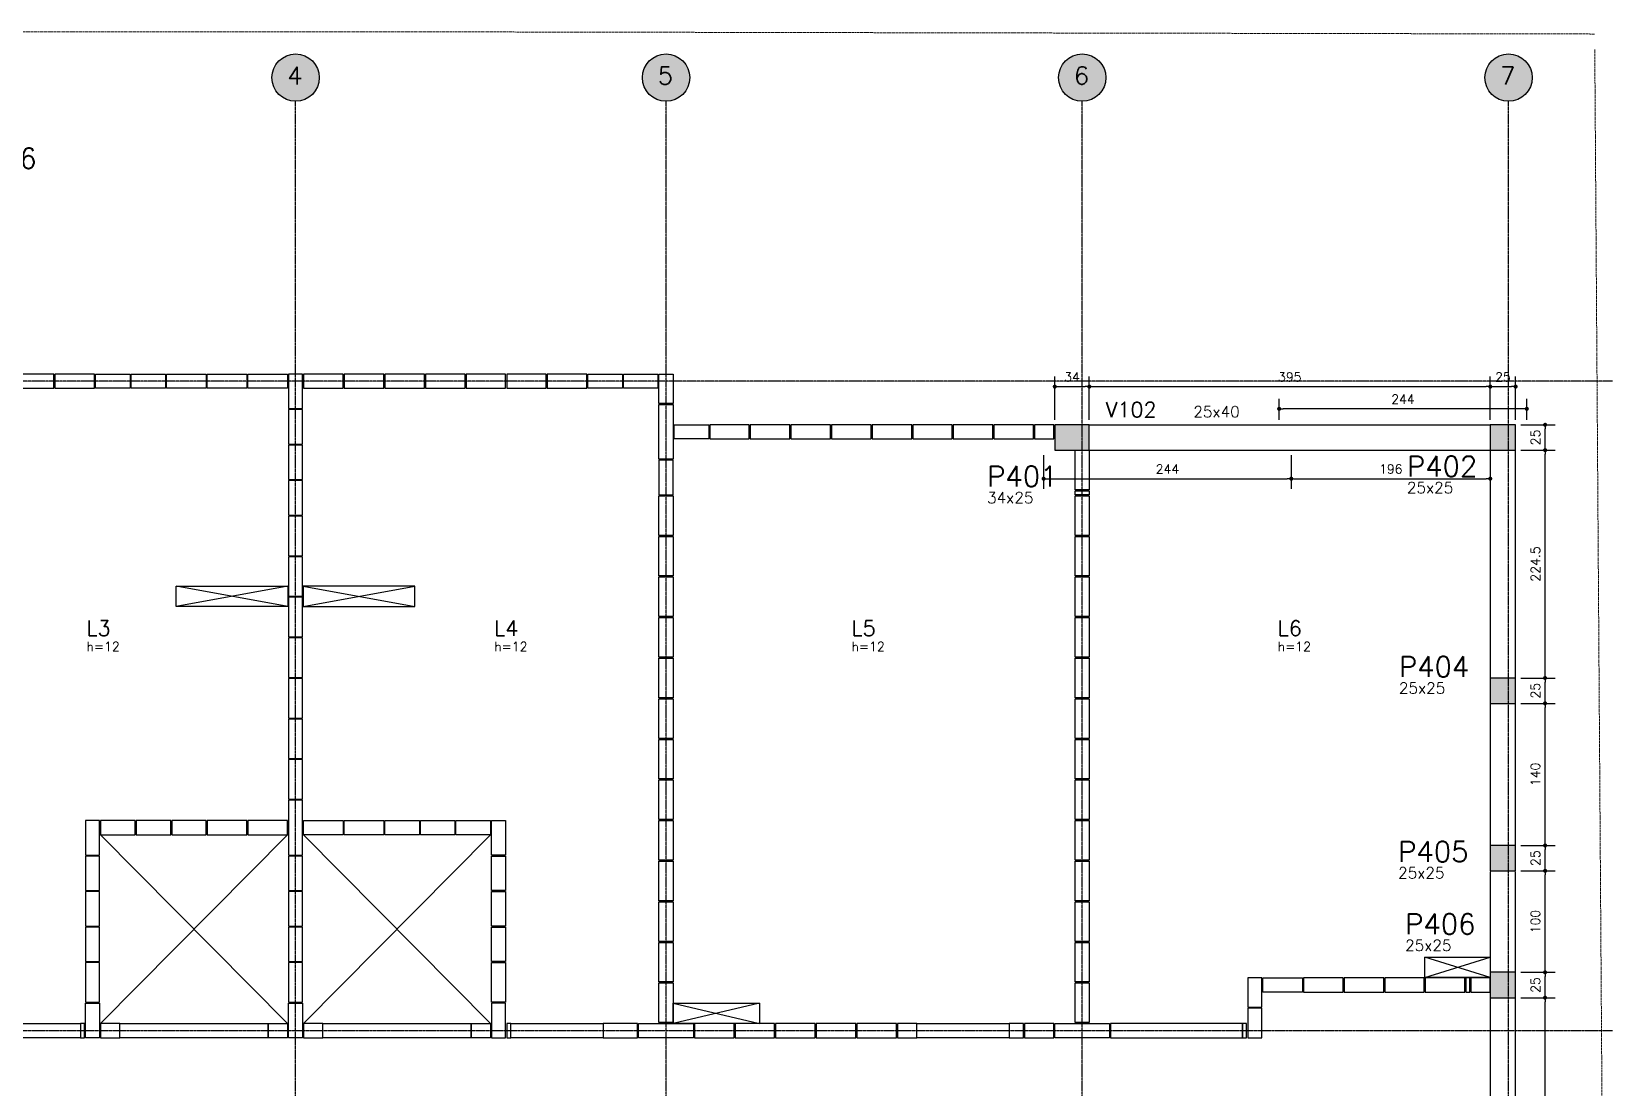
# Model space of a CAD drawing. Extents: x -856 to 20282, y 14720 to 28231.
# Drawn here: x 6676 to 8233, y 24328 to 25368 of the extents above; entities that cross this region are included whole.
import ezdxf

# ---------------------------------------------------------------- set-up
doc = ezdxf.new("R2010")
doc.units = 0
doc.linetypes.add('AXES', pattern=[0.54, 0.3, -0.08, 0.08, -0.08])
doc.linetypes.add('Double dash', pattern=[55, 20, -5, 10, -5, 10, -5])
doc.layers.get('0').update_dxf_attribs({"linetype": 'CONTINUOUS'})
doc.layers.get('Defpoints').update_dxf_attribs({"linetype": 'CONTINUOUS'})
for name, color, linetype in [('00 - FELIPE', 2, 'CONTINUOUS'), ('COTA', 1, 'CONTINUOUS'), ('EIXOS', 1, 'AXES'), ('H2', 252, 'CONTINUOUS'), ('H4', 254, 'CONTINUOUS'), ('IND-EIXOS', 2, 'CONTINUOUS'), ('L-D', 2, 'CONTINUOUS'), ('L-N', 4, 'CONTINUOUS'), ('P-D', 2, 'CONTINUOUS'), ('P-N', 5, 'CONTINUOUS'), ('PENA_1', 1, 'CONTINUOUS'), ('PIL-N', 4, 'CONTINUOUS'), ('TEXT-EIXOS', 3, 'CONTINUOUS'), ('VIG-D', 2, 'CONTINUOUS'), ('VIG-N', 4, 'CONTINUOUS'), ('VIGA', 3, 'CONTINUOUS')]:
    doc.layers.add(name, color=color, linetype=linetype)
doc.layers.add('TLV-DVI-___-CNT', color=7, linetype='Double dash', lineweight=9)
doc.styles.add('COTA', font='romans.shx')
doc.styles.get("Standard").update_dxf_attribs({"font": 'ROMANS.SHX'})
doc.styles.add('Texto1', font='romans.shx', dxfattribs={"height": 9})
doc.dimstyles.new('forma', dxfattribs={"dimscale": 5, "dimtxt": 1.8, "dimasz": 0.8, "dimexe": 2, "dimexo": 1, "dimgap": 1, "dimtad": 1, "dimdec": 1, "dimzin": 9, "dimdsep": 46, "dimtxsty": 'COTA', "dimblk1": 'DOT', "dimblk2": 'DOT', "dimsah": 1, "dimcen": 0, "dimdle": 1, "dimclrd": 256, "dimclre": 256, "dimclrt": 2, "dimadec": 0, "dimazin": 0, "dimtfac": 1, "dimtdec": 0, "dimtmove": 0, "dimatfit": 3, "dimfxl": 1, "dimtolj": 1, "dimtzin": 0, "dimarcsym": 0})

# ---------------------------------------------------------------- blocks, each defined once
blk = doc.blocks.new('_Dot')
at = {"color": 0, "linetype": 'ByBlock', "lineweight": -2}
blk.add_line((-0.5, 0), (-1, 0), dxfattribs=at)
at = {"color": 0, "linetype": 'ByBlock', "const_width": 0.5}
blk.add_lwpolyline([(-0.25, 0, 1), (0.25, 0, 1)], format="xyb", close=True, dxfattribs=at)
blk = doc.blocks.new('*D373')
at = {"layer": 'COTA', "lineweight": -2, "transparency": 16777216}
for p, q in [((8142.9, 24416.2), (8176.9, 24416.2)), ((8166.9, 24190.2), (8166.9, 24412.2)), ((8142.9, 24186.2), (8176.9, 24186.2))]:
    blk.add_line(p, q, dxfattribs=at)
at = {"layer": 'Defpoints', "color": 0, "transparency": 16777216}
for p in [(8137.9, 24416.2), (8166.9, 24416.2), (8137.9, 24186.2)]:
    blk.add_point(p, dxfattribs=at)
at = {"layer": 'COTA', "lineweight": -2, "transparency": 16777216, "xscale": 4, "yscale": 4, "zscale": 4}
for p, rotation in [((8166.9, 24416.2), 90), ((8166.9, 24186.2), 270)]:
    blk.add_blockref('_Dot', p, dxfattribs=dict(at, rotation=rotation))
at = {"layer": 'COTA', "color": 2, "transparency": 16777216, "insert": (8157.4, 24301.2), "char_height": 9, "attachment_point": 5, "rotation": 90, "style": 'COTA'}
blk.add_mtext('\\A1;230 ', dxfattribs=at)
blk = doc.blocks.new('*D374')
at = {"layer": 'COTA', "lineweight": -2, "transparency": 16777216}
for p, q in [((8142.9, 24441.2), (8176.9, 24441.2)), ((8166.9, 24420.2), (8166.9, 24437.2)), ((8142.9, 24416.2), (8176.9, 24416.2))]:
    blk.add_line(p, q, dxfattribs=at)
at = {"layer": 'Defpoints', "color": 0, "transparency": 16777216}
for p in [(8137.9, 24441.2), (8166.9, 24441.2), (8137.9, 24416.2)]:
    blk.add_point(p, dxfattribs=at)
at = {"layer": 'COTA', "lineweight": -2, "transparency": 16777216, "xscale": 4, "yscale": 4, "zscale": 4}
for p, rotation in [((8166.9, 24441.2), 90), ((8166.9, 24416.2), 270)]:
    blk.add_blockref('_Dot', p, dxfattribs=dict(at, rotation=rotation))
at = {"layer": 'COTA', "color": 2, "transparency": 16777216, "insert": (8157.4, 24428.7), "char_height": 9, "attachment_point": 5, "rotation": 90, "style": 'COTA'}
blk.add_mtext('\\A1;25 ', dxfattribs=at)
blk = doc.blocks.new('*D375')
at = {"layer": 'COTA', "lineweight": -2, "transparency": 16777216}
for p, q in [((8142.9, 24541.2), (8176.9, 24541.2)), ((8166.9, 24445.2), (8166.9, 24537.2)), ((8142.9, 24441.2), (8176.9, 24441.2))]:
    blk.add_line(p, q, dxfattribs=at)
at = {"layer": 'Defpoints', "color": 0, "transparency": 16777216}
for p in [(8137.9, 24541.2), (8166.9, 24541.2), (8137.9, 24441.2)]:
    blk.add_point(p, dxfattribs=at)
at = {"layer": 'COTA', "lineweight": -2, "transparency": 16777216, "xscale": 4, "yscale": 4, "zscale": 4}
for p, rotation in [((8166.9, 24541.2), 90), ((8166.9, 24441.2), 270)]:
    blk.add_blockref('_Dot', p, dxfattribs=dict(at, rotation=rotation))
at = {"layer": 'COTA', "color": 2, "transparency": 16777216, "insert": (8157.4, 24491.2), "char_height": 9, "attachment_point": 5, "rotation": 90, "style": 'COTA'}
blk.add_mtext('\\A1;100 ', dxfattribs=at)
blk = doc.blocks.new('*D376')
at = {"layer": 'COTA', "lineweight": -2, "transparency": 16777216}
for p, q in [((8142.9, 24566.2), (8176.9, 24566.2)), ((8166.9, 24545.2), (8166.9, 24562.2)), ((8142.9, 24541.2), (8176.9, 24541.2))]:
    blk.add_line(p, q, dxfattribs=at)
at = {"layer": 'Defpoints', "color": 0, "transparency": 16777216}
for p in [(8137.9, 24566.2), (8166.9, 24566.2), (8137.9, 24541.2)]:
    blk.add_point(p, dxfattribs=at)
at = {"layer": 'COTA', "lineweight": -2, "transparency": 16777216, "xscale": 4, "yscale": 4, "zscale": 4}
for p, rotation in [((8166.9, 24566.2), 90), ((8166.9, 24541.2), 270)]:
    blk.add_blockref('_Dot', p, dxfattribs=dict(at, rotation=rotation))
at = {"layer": 'COTA', "color": 2, "transparency": 16777216, "insert": (8157.4, 24553.7), "char_height": 9, "attachment_point": 5, "rotation": 90, "style": 'COTA'}
blk.add_mtext('\\A1;25 ', dxfattribs=at)
blk = doc.blocks.new('*D377')
at = {"layer": 'COTA', "lineweight": -2, "transparency": 16777216}
for p, q in [((8142.9, 24706.2), (8176.9, 24706.2)), ((8166.9, 24570.2), (8166.9, 24702.2)), ((8142.9, 24566.2), (8176.9, 24566.2))]:
    blk.add_line(p, q, dxfattribs=at)
at = {"layer": 'Defpoints', "color": 0, "transparency": 16777216}
for p in [(8137.9, 24706.2), (8166.9, 24706.2), (8137.9, 24566.2)]:
    blk.add_point(p, dxfattribs=at)
at = {"layer": 'COTA', "lineweight": -2, "transparency": 16777216, "xscale": 4, "yscale": 4, "zscale": 4}
for p, rotation in [((8166.9, 24706.2), 90), ((8166.9, 24566.2), 270)]:
    blk.add_blockref('_Dot', p, dxfattribs=dict(at, rotation=rotation))
at = {"layer": 'COTA', "color": 2, "transparency": 16777216, "insert": (8157.4, 24636.2), "char_height": 9, "attachment_point": 5, "rotation": 90, "style": 'COTA'}
blk.add_mtext('\\A1;140 ', dxfattribs=at)
blk = doc.blocks.new('*D378')
at = {"layer": 'COTA', "lineweight": -2, "transparency": 16777216}
for p, q in [((8142.9, 24731.2), (8176.9, 24731.2)), ((8166.9, 24710.2), (8166.9, 24727.2)), ((8142.9, 24706.2), (8176.9, 24706.2))]:
    blk.add_line(p, q, dxfattribs=at)
at = {"layer": 'Defpoints', "color": 0, "transparency": 16777216}
for p in [(8137.9, 24731.2), (8166.9, 24731.2), (8137.9, 24706.2)]:
    blk.add_point(p, dxfattribs=at)
at = {"layer": 'COTA', "lineweight": -2, "transparency": 16777216, "xscale": 4, "yscale": 4, "zscale": 4}
for p, rotation in [((8166.9, 24731.2), 90), ((8166.9, 24706.2), 270)]:
    blk.add_blockref('_Dot', p, dxfattribs=dict(at, rotation=rotation))
at = {"layer": 'COTA', "color": 2, "transparency": 16777216, "insert": (8157.4, 24718.7), "char_height": 9, "attachment_point": 5, "rotation": 90, "style": 'COTA'}
blk.add_mtext('\\A1;25 ', dxfattribs=at)
blk = doc.blocks.new('*D379')
at = {"layer": 'COTA', "lineweight": -2, "transparency": 16777216}
for p, q in [((8142.9, 24955.7), (8176.9, 24955.7)), ((8166.9, 24735.2), (8166.9, 24951.7)), ((8142.9, 24731.2), (8176.9, 24731.2))]:
    blk.add_line(p, q, dxfattribs=at)
at = {"layer": 'Defpoints', "color": 0, "transparency": 16777216}
for p in [(8137.9, 24955.7), (8166.9, 24955.7), (8137.9, 24731.2)]:
    blk.add_point(p, dxfattribs=at)
at = {"layer": 'COTA', "lineweight": -2, "transparency": 16777216, "xscale": 4, "yscale": 4, "zscale": 4}
for p, rotation in [((8166.9, 24955.7), 90), ((8166.9, 24731.2), 270)]:
    blk.add_blockref('_Dot', p, dxfattribs=dict(at, rotation=rotation))
at = {"layer": 'COTA', "color": 2, "transparency": 16777216, "insert": (8157.4, 24843.5), "char_height": 9, "attachment_point": 5, "rotation": 90, "style": 'COTA'}
blk.add_mtext('\\A1;224.5 ', dxfattribs=at)
blk = doc.blocks.new('*D380')
at = {"layer": 'COTA', "lineweight": -2, "transparency": 16777216}
for p, q in [((8142.9, 24980.7), (8176.9, 24980.7)), ((8166.9, 24959.7), (8166.9, 24976.7)), ((8142.9, 24955.7), (8176.9, 24955.7))]:
    blk.add_line(p, q, dxfattribs=at)
at = {"layer": 'Defpoints', "color": 0, "transparency": 16777216}
for p in [(8137.9, 24980.7), (8166.9, 24980.7), (8137.9, 24955.7)]:
    blk.add_point(p, dxfattribs=at)
at = {"layer": 'COTA', "lineweight": -2, "transparency": 16777216, "xscale": 4, "yscale": 4, "zscale": 4}
for p, rotation in [((8166.9, 24980.7), 90), ((8166.9, 24955.7), 270)]:
    blk.add_blockref('_Dot', p, dxfattribs=dict(at, rotation=rotation))
at = {"layer": 'COTA', "color": 2, "transparency": 16777216, "insert": (8157.4, 24968.2), "char_height": 9, "attachment_point": 5, "rotation": 90, "style": 'COTA'}
blk.add_mtext('\\A1;25 ', dxfattribs=at)
blk = doc.blocks.new('*D381')
at = {"layer": 'COTA', "lineweight": -2, "transparency": 16777216}
for p, q in [((7683.9, 24985.7), (7683.9, 25028.3)), ((7717.9, 24985.7), (7717.9, 25028.3)), ((7687.9, 25018.3), (7713.9, 25018.3))]:
    blk.add_line(p, q, dxfattribs=at)
at = {"layer": 'Defpoints', "color": 0, "transparency": 16777216}
for p in [(7717.9, 25018.3), (7683.9, 24980.7), (7717.9, 24980.7)]:
    blk.add_point(p, dxfattribs=at)
at = {"layer": 'COTA', "lineweight": -2, "transparency": 16777216, "xscale": 4, "yscale": 4, "zscale": 4, "rotation": 180}
blk.add_blockref('_Dot', (7683.9, 25018.3), dxfattribs=at)
at = {"layer": 'COTA', "lineweight": -2, "transparency": 16777216, "xscale": 4, "yscale": 4, "zscale": 4}
blk.add_blockref('_Dot', (7717.9, 25018.3), dxfattribs=at)
at = {"layer": 'COTA', "color": 2, "transparency": 16777216, "insert": (7700.9, 25027.8), "char_height": 9, "attachment_point": 5, "style": 'COTA'}
blk.add_mtext('\\A1;34 ', dxfattribs=at)
blk = doc.blocks.new('*D382')
at = {"layer": 'COTA', "lineweight": -2, "transparency": 16777216}
for p, q in [((7717.9, 24985.7), (7717.9, 25028.3)), ((8112.9, 24985.5), (8112.9, 25028.3)), ((7721.9, 25018.3), (8108.9, 25018.3))]:
    blk.add_line(p, q, dxfattribs=at)
at = {"layer": 'Defpoints', "color": 0, "transparency": 16777216}
for p in [(8112.9, 25018.3), (7717.9, 24980.7), (8112.9, 24980.5)]:
    blk.add_point(p, dxfattribs=at)
at = {"layer": 'COTA', "lineweight": -2, "transparency": 16777216, "xscale": 4, "yscale": 4, "zscale": 4, "rotation": 180}
blk.add_blockref('_Dot', (7717.9, 25018.3), dxfattribs=at)
at = {"layer": 'COTA', "lineweight": -2, "transparency": 16777216, "xscale": 4, "yscale": 4, "zscale": 4}
blk.add_blockref('_Dot', (8112.9, 25018.3), dxfattribs=at)
at = {"layer": 'COTA', "color": 2, "transparency": 16777216, "insert": (7915.4, 25027.8), "char_height": 9, "attachment_point": 5, "style": 'COTA'}
blk.add_mtext('\\A1;395 ', dxfattribs=at)
blk = doc.blocks.new('*D383')
at = {"layer": 'COTA', "lineweight": -2, "transparency": 16777216}
for p, q in [((8112.9, 24985.5), (8112.9, 25028.3)), ((8137.9, 24985.5), (8137.9, 25028.3)), ((8116.9, 25018.3), (8133.9, 25018.3))]:
    blk.add_line(p, q, dxfattribs=at)
at = {"layer": 'Defpoints', "color": 0, "transparency": 16777216}
for p in [(8137.9, 25018.3), (8112.9, 24980.5), (8137.9, 24980.5)]:
    blk.add_point(p, dxfattribs=at)
at = {"layer": 'COTA', "lineweight": -2, "transparency": 16777216, "xscale": 4, "yscale": 4, "zscale": 4, "rotation": 180}
blk.add_blockref('_Dot', (8112.9, 25018.3), dxfattribs=at)
at = {"layer": 'COTA', "lineweight": -2, "transparency": 16777216, "xscale": 4, "yscale": 4, "zscale": 4}
blk.add_blockref('_Dot', (8137.9, 25018.3), dxfattribs=at)
at = {"layer": 'COTA', "color": 2, "transparency": 16777216, "insert": (8125.4, 25027.8), "char_height": 9, "attachment_point": 5, "style": 'COTA'}
blk.add_mtext('\\A1;25 ', dxfattribs=at)
blk = doc.blocks.new('Family - ___-2103959-PLANTA INFERIOR 2')
at = {"layer": 'TLV-DVI-___-CNT', "color": 1, "true_color": 0xff0000}
for p, q in [((-34123, 10030), (-30001, 10030)), ((-30001, 10030), (-17649, 10007)), ((-17579, -196), (-17648, 9857)), ((-17533, -9986), (-17579, -196))]:
    blk.add_line(p, q, dxfattribs=at)
blk = doc.blocks.new('A$C8a1ee3b4')
at = {"layer": 'TLV-DVI-___-CNT', "color": 1, "true_color": 0xff0000, "xscale": 0.1, "yscale": 0.1, "zscale": 0.1}
blk.add_blockref('Family - ___-2103959-PLANTA INFERIOR 2', (4865.2, 1037.1), dxfattribs=at)
blk = doc.blocks.new('*D764')
at = {"layer": '00 - FELIPE', "lineweight": -2, "transparency": 16777216}
for p, q in [((7672.9, 24950.7), (7672.9, 24917.6)), ((7916.9, 24950.7), (7916.9, 24917.6)), ((7676.9, 24927.6), (7912.9, 24927.6))]:
    blk.add_line(p, q, dxfattribs=at)
at = {"layer": 'Defpoints', "color": 0, "transparency": 16777216}
for p in [(7672.9, 24955.7), (7916.9, 24955.7), (7916.9, 24927.6)]:
    blk.add_point(p, dxfattribs=at)
at = {"layer": '00 - FELIPE', "lineweight": -2, "transparency": 16777216, "xscale": 4, "yscale": 4, "zscale": 4, "rotation": 180}
blk.add_blockref('_Dot', (7672.9, 24927.6), dxfattribs=at)
at = {"layer": '00 - FELIPE', "lineweight": -2, "transparency": 16777216, "xscale": 4, "yscale": 4, "zscale": 4}
blk.add_blockref('_Dot', (7916.9, 24927.6), dxfattribs=at)
at = {"layer": '00 - FELIPE', "color": 2, "transparency": 16777216, "insert": (7794.9, 24937.1), "char_height": 9, "attachment_point": 5, "style": 'COTA'}
blk.add_mtext('\\A1;244 ', dxfattribs=at)
blk = doc.blocks.new('*D765')
at = {"layer": '00 - FELIPE', "lineweight": -2, "transparency": 16777216}
for p, q in [((7916.9, 24950.7), (7916.9, 24917.6)), ((8112.9, 24950.7), (8112.9, 24917.6)), ((7920.9, 24927.6), (8108.9, 24927.6))]:
    blk.add_line(p, q, dxfattribs=at)
at = {"layer": 'Defpoints', "color": 0, "transparency": 16777216}
for p in [(7916.9, 24955.7), (8112.9, 24955.7), (8112.9, 24927.6)]:
    blk.add_point(p, dxfattribs=at)
at = {"layer": '00 - FELIPE', "lineweight": -2, "transparency": 16777216, "xscale": 4, "yscale": 4, "zscale": 4, "rotation": 180}
blk.add_blockref('_Dot', (7916.9, 24927.6), dxfattribs=at)
at = {"layer": '00 - FELIPE', "lineweight": -2, "transparency": 16777216, "xscale": 4, "yscale": 4, "zscale": 4}
blk.add_blockref('_Dot', (8112.9, 24927.6), dxfattribs=at)
at = {"layer": '00 - FELIPE', "color": 2, "transparency": 16777216, "insert": (8014.9, 24937.1), "char_height": 9, "attachment_point": 5, "style": 'COTA'}
blk.add_mtext('\\A1;196 ', dxfattribs=at)
blk = doc.blocks.new('*D766')
at = {"layer": '00 - FELIPE', "lineweight": -2, "transparency": 16777216}
for p, q in [((7904.9, 24985.7), (7904.9, 25006.4)), ((8144.9, 24996.4), (7908.9, 24996.4)), ((8148.9, 24985.7), (8148.9, 25006.4))]:
    blk.add_line(p, q, dxfattribs=at)
at = {"layer": 'Defpoints', "color": 0, "transparency": 16777216}
for p in [(7904.9, 24996.4), (7904.9, 24980.7), (8148.9, 24980.7)]:
    blk.add_point(p, dxfattribs=at)
at = {"layer": '00 - FELIPE', "lineweight": -2, "transparency": 16777216, "xscale": 4, "yscale": 4, "zscale": 4, "rotation": 180}
blk.add_blockref('_Dot', (7904.9, 24996.4), dxfattribs=at)
at = {"layer": '00 - FELIPE', "lineweight": -2, "transparency": 16777216, "xscale": 4, "yscale": 4, "zscale": 4}
blk.add_blockref('_Dot', (8148.9, 24996.4), dxfattribs=at)
at = {"layer": '00 - FELIPE', "color": 2, "transparency": 16777216, "insert": (8026.9, 25005.9), "char_height": 9, "attachment_point": 5, "style": 'COTA'}
blk.add_mtext('\\A1;244 ', dxfattribs=at)

msp = doc.modelspace()

# ---------------------------------------------------------------- hatches: boundary and pattern name
at = {"layer": 'H2'}
for points in [[(7717.91, 24955.7), (7717.91, 24980.7), (7683.91, 24980.7), (7683.91, 24955.7)], [(8137.91, 24955.7), (8137.91, 24980.7), (8112.91, 24980.7), (8112.91, 24955.7)], [(8137.91, 24706.2), (8137.91, 24731.2), (8112.91, 24731.2), (8112.91, 24706.2)], [(8137.91, 24541.2), (8137.91, 24566.2), (8112.91, 24566.2), (8112.91, 24541.2)], [(8137.91, 24416.2), (8137.91, 24441.2), (8112.91, 24441.2), (8112.91, 24416.2)]]:
    msp.add_hatch(color=256, dxfattribs=at).paths.add_polyline_path(points)
at = {"layer": 'H4'}
h = msp.add_hatch(color=256, dxfattribs=at)
edge = h.paths.add_edge_path()
edge.add_arc((6935.98, 25322.75), 23.33, 0, 360)
h = msp.add_hatch(color=256, dxfattribs=at)
edge = h.paths.add_edge_path()
edge.add_arc((7300.94, 25322.75), 23.33, 0, 360)
h = msp.add_hatch(color=256, dxfattribs=at)
edge = h.paths.add_edge_path()
edge.add_arc((7710.91, 25322.75), 23.33, 0, 360)
h = msp.add_hatch(color=256, dxfattribs=at)
edge = h.paths.add_edge_path()
edge.add_arc((8130.91, 25322.75), 23.33, 0, 360)

# ---------------------------------------------------------------- linework, layer by layer
for p, q in [((6762.91, 24390.74), (6908.91, 24390.74)), ((6962.91, 24390.74), (7108.91, 24390.74))]:
    msp.add_line(p, q)
for points in [[(6697.91, 25030.74), (6658.91, 25030.74), (6658.91, 25016.74), (6697.91, 25016.74), (6697.91, 25030.74)], [(6737.91, 25030.74), (6698.91, 25030.74), (6698.91, 25016.74), (6737.91, 25016.74), (6737.91, 25030.74)], [(6738.91, 25030.74), (6772.91, 25030.74), (6772.91, 25016.74), (6738.91, 25016.74), (6738.91, 25030.74)], [(6773.91, 25030.74), (6807.91, 25030.74), (6807.91, 25016.74), (6773.91, 25016.74), (6773.91, 25030.74)], [(6808.91, 25030.74), (6847.91, 25030.74), (6847.91, 25016.74), (6808.91, 25016.74), (6808.91, 25030.74)], [(6848.91, 25030.74), (6887.91, 25030.74), (6887.91, 25016.74), (6848.91, 25016.74), (6848.91, 25030.74)], [(6888.91, 25030.74), (6927.91, 25030.74), (6927.91, 25016.74), (6888.91, 25016.74), (6888.91, 25030.74)], [(6928.91, 25030.74), (6928.91, 24996.74), (6942.91, 24996.74), (6942.91, 25030.74), (6928.91, 25030.74)], [(6982.91, 25030.74), (6943.91, 25030.74), (6943.91, 25016.74), (6982.91, 25016.74), (6982.91, 25030.74)], [(7022.91, 25030.74), (6983.91, 25030.74), (6983.91, 25016.74), (7022.91, 25016.74), (7022.91, 25030.74)], [(7062.91, 25030.74), (7023.91, 25030.74), (7023.91, 25016.74), (7062.91, 25016.74), (7062.91, 25030.74)], [(7102.91, 25030.74), (7063.91, 25030.74), (7063.91, 25016.74), (7102.91, 25016.74), (7102.91, 25030.74)], [(7142.91, 25030.74), (7103.91, 25030.74), (7103.91, 25016.74), (7142.91, 25016.74), (7142.91, 25030.74)], [(7182.91, 25030.74), (7143.91, 25030.74), (7143.91, 25016.74), (7182.91, 25016.74), (7182.91, 25030.74)], [(7222.91, 25030.74), (7183.91, 25030.74), (7183.91, 25016.74), (7222.91, 25016.74), (7222.91, 25030.74)], [(7223.91, 25030.74), (7257.91, 25030.74), (7257.91, 25016.74), (7223.91, 25016.74), (7223.91, 25030.74)], [(7258.91, 25030.74), (7292.91, 25030.74), (7292.91, 25016.74), (7258.91, 25016.74), (7258.91, 25030.74)], [(7293.91, 25001.74), (7293.91, 25030.74), (7307.91, 25030.74), (7307.91, 25001.74), (7293.91, 25001.74)], [(6928.91, 24995.74), (6928.91, 24961.74), (6942.91, 24961.74), (6942.91, 24995.74), (6928.91, 24995.74)], [(7293.91, 24946.74), (7293.91, 25000.74), (7307.91, 25000.74), (7307.91, 24946.74), (7293.91, 24946.74)], [(7342.91, 24966.74), (7308.91, 24966.74), (7308.91, 24980.74), (7342.91, 24980.74), (7342.91, 24966.74)], [(7343.91, 24966.74), (7382.91, 24966.74), (7382.91, 24980.74), (7343.91, 24980.74), (7343.91, 24966.74)], [(7383.91, 24966.74), (7422.91, 24966.74), (7422.91, 24980.74), (7383.91, 24980.74), (7383.91, 24966.74)], [(7423.91, 24966.74), (7462.91, 24966.74), (7462.91, 24980.74), (7423.91, 24980.74), (7423.91, 24966.74)], [(7463.91, 24966.74), (7502.91, 24966.74), (7502.91, 24980.74), (7463.91, 24980.74), (7463.91, 24966.74)], [(7503.91, 24966.74), (7542.91, 24966.74), (7542.91, 24980.74), (7503.91, 24980.74), (7503.91, 24966.74)], [(7543.91, 24966.74), (7582.91, 24966.74), (7582.91, 24980.74), (7543.91, 24980.74), (7543.91, 24966.74)], [(7583.91, 24966.74), (7622.91, 24966.74), (7622.91, 24980.74), (7583.91, 24980.74), (7583.91, 24966.74)], [(7623.91, 24966.74), (7662.91, 24966.74), (7662.91, 24980.74), (7623.91, 24980.74), (7623.91, 24966.74)], [(7663.91, 24966.74), (7682.91, 24966.74), (7682.91, 24980.74), (7663.91, 24980.74), (7663.91, 24966.74)], [(6928.91, 24960.74), (6928.91, 24926.74), (6942.91, 24926.74), (6942.91, 24960.74), (6928.91, 24960.74)], [(7717.91, 24955.74), (7717.91, 24916.74), (7703.91, 24916.74), (7703.91, 24955.74), (7717.91, 24955.74)], [(7293.91, 24945.74), (7293.91, 24911.74), (7307.91, 24911.74), (7307.91, 24945.74), (7293.91, 24945.74)], [(6928.91, 24925.74), (6928.91, 24891.74), (6942.91, 24891.74), (6942.91, 24925.74), (6928.91, 24925.74)], [(7307.91, 24910.74), (7307.91, 24871.74), (7293.91, 24871.74), (7293.91, 24910.74), (7307.91, 24910.74)], [(7717.91, 24915.74), (7717.91, 24911.74), (7703.91, 24911.74), (7703.91, 24915.74), (7717.91, 24915.74)], [(7717.91, 24910.74), (7717.91, 24871.74), (7703.91, 24871.74), (7703.91, 24910.74), (7717.91, 24910.74)], [(6928.91, 24890.74), (6928.91, 24851.74), (6942.91, 24851.74), (6942.91, 24890.74), (6928.91, 24890.74)], [(7307.91, 24870.74), (7307.91, 24831.74), (7293.91, 24831.74), (7293.91, 24870.74), (7307.91, 24870.74)], [(7717.91, 24870.74), (7717.91, 24831.74), (7703.91, 24831.74), (7703.91, 24870.74), (7717.91, 24870.74)], [(6928.91, 24850.74), (6928.91, 24811.74), (6942.91, 24811.74), (6942.91, 24850.74), (6928.91, 24850.74)], [(7307.91, 24830.74), (7307.91, 24791.74), (7293.91, 24791.74), (7293.91, 24830.74), (7307.91, 24830.74)], [(7717.91, 24830.74), (7717.91, 24791.74), (7703.91, 24791.74), (7703.91, 24830.74), (7717.91, 24830.74)], [(6928.91, 24810.74), (6928.91, 24771.74), (6942.91, 24771.74), (6942.91, 24810.74), (6928.91, 24810.74)], [(7307.91, 24790.74), (7307.91, 24751.74), (7293.91, 24751.74), (7293.91, 24790.74), (7307.91, 24790.74)], [(7717.91, 24790.74), (7717.91, 24751.74), (7703.91, 24751.74), (7703.91, 24790.74), (7717.91, 24790.74)], [(6928.91, 24770.74), (6928.91, 24731.74), (6942.91, 24731.74), (6942.91, 24770.74), (6928.91, 24770.74)], [(7307.91, 24750.74), (7307.91, 24711.74), (7293.91, 24711.74), (7293.91, 24750.74), (7307.91, 24750.74)], [(7717.91, 24750.74), (7717.91, 24711.74), (7703.91, 24711.74), (7703.91, 24750.74), (7717.91, 24750.74)], [(6928.91, 24730.74), (6928.91, 24691.74), (6942.91, 24691.74), (6942.91, 24730.74), (6928.91, 24730.74)], [(7307.91, 24710.74), (7307.91, 24671.74), (7293.91, 24671.74), (7293.91, 24710.74), (7307.91, 24710.74)], [(7717.91, 24710.74), (7717.91, 24671.74), (7703.91, 24671.74), (7703.91, 24710.74), (7717.91, 24710.74)], [(6928.91, 24690.74), (6928.91, 24651.74), (6942.91, 24651.74), (6942.91, 24690.74), (6928.91, 24690.74)], [(7307.91, 24670.74), (7307.91, 24631.74), (7293.91, 24631.74), (7293.91, 24670.74), (7307.91, 24670.74)], [(7717.91, 24670.74), (7717.91, 24631.74), (7703.91, 24631.74), (7703.91, 24670.74), (7717.91, 24670.74)], [(6928.91, 24650.74), (6928.91, 24611.74), (6942.91, 24611.74), (6942.91, 24650.74), (6928.91, 24650.74)], [(7307.91, 24630.74), (7307.91, 24591.74), (7293.91, 24591.74), (7293.91, 24630.74), (7307.91, 24630.74)], [(7717.91, 24630.74), (7717.91, 24591.74), (7703.91, 24591.74), (7703.91, 24630.74), (7717.91, 24630.74)], [(6928.91, 24610.74), (6928.91, 24556.74), (6942.91, 24556.74), (6942.91, 24610.74), (6928.91, 24610.74)], [(6728.91, 24590.74), (6728.91, 24556.74), (6742.91, 24556.74), (6742.91, 24590.74), (6728.91, 24590.74)], [(6777.91, 24590.74), (6743.91, 24590.74), (6743.91, 24576.74), (6777.91, 24576.74), (6777.91, 24590.74)], [(6812.91, 24590.74), (6778.91, 24590.74), (6778.91, 24576.74), (6812.91, 24576.74), (6812.91, 24590.74)], [(6847.91, 24590.74), (6813.91, 24590.74), (6813.91, 24576.74), (6847.91, 24576.74), (6847.91, 24590.74)], [(6848.91, 24576.74), (6887.91, 24576.74), (6887.91, 24590.74), (6848.91, 24590.74), (6848.91, 24576.74)], [(6888.91, 24576.74), (6927.91, 24576.74), (6927.91, 24590.74), (6888.91, 24590.74), (6888.91, 24576.74)], [(6982.91, 24576.74), (6943.91, 24576.74), (6943.91, 24590.74), (6982.91, 24590.74), (6982.91, 24576.74)], [(7022.91, 24576.74), (6983.91, 24576.74), (6983.91, 24590.74), (7022.91, 24590.74), (7022.91, 24576.74)], [(7023.91, 24590.74), (7057.91, 24590.74), (7057.91, 24576.74), (7023.91, 24576.74), (7023.91, 24590.74)], [(7058.91, 24590.74), (7092.91, 24590.74), (7092.91, 24576.74), (7058.91, 24576.74), (7058.91, 24590.74)], [(7093.91, 24590.74), (7127.91, 24590.74), (7127.91, 24576.74), (7093.91, 24576.74), (7093.91, 24590.74)], [(7142.91, 24590.74), (7142.91, 24556.74), (7128.91, 24556.74), (7128.91, 24590.74), (7142.91, 24590.74)], [(7307.91, 24590.74), (7307.91, 24551.74), (7293.91, 24551.74), (7293.91, 24590.74), (7307.91, 24590.74)], [(7717.91, 24590.74), (7717.91, 24551.74), (7703.91, 24551.74), (7703.91, 24590.74), (7717.91, 24590.74)], [(6728.91, 24555.74), (6728.91, 24521.74), (6742.91, 24521.74), (6742.91, 24555.74), (6728.91, 24555.74)], [(6928.91, 24555.74), (6928.91, 24521.74), (6942.91, 24521.74), (6942.91, 24555.74), (6928.91, 24555.74)], [(7142.91, 24555.74), (7142.91, 24521.74), (7128.91, 24521.74), (7128.91, 24555.74), (7142.91, 24555.74)], [(7307.91, 24550.74), (7307.91, 24511.74), (7293.91, 24511.74), (7293.91, 24550.74), (7307.91, 24550.74)], [(7717.91, 24550.74), (7717.91, 24511.74), (7703.91, 24511.74), (7703.91, 24550.74), (7717.91, 24550.74)], [(6728.91, 24520.74), (6728.91, 24486.74), (6742.91, 24486.74), (6742.91, 24520.74), (6728.91, 24520.74)], [(6928.91, 24520.74), (6928.91, 24486.74), (6942.91, 24486.74), (6942.91, 24520.74), (6928.91, 24520.74)], [(7142.91, 24520.74), (7142.91, 24486.74), (7128.91, 24486.74), (7128.91, 24520.74), (7142.91, 24520.74)], [(7307.91, 24510.74), (7307.91, 24471.74), (7293.91, 24471.74), (7293.91, 24510.74), (7307.91, 24510.74)], [(7717.91, 24510.74), (7717.91, 24471.74), (7703.91, 24471.74), (7703.91, 24510.74), (7717.91, 24510.74)], [(6728.91, 24485.74), (6728.91, 24451.74), (6742.91, 24451.74), (6742.91, 24485.74), (6728.91, 24485.74)], [(6928.91, 24485.74), (6928.91, 24451.74), (6942.91, 24451.74), (6942.91, 24485.74), (6928.91, 24485.74)], [(7142.91, 24485.74), (7142.91, 24451.74), (7128.91, 24451.74), (7128.91, 24485.74), (7142.91, 24485.74)], [(7307.91, 24470.74), (7307.91, 24431.74), (7293.91, 24431.74), (7293.91, 24470.74), (7307.91, 24470.74)], [(7717.91, 24470.74), (7717.91, 24431.74), (7703.91, 24431.74), (7703.91, 24470.74), (7717.91, 24470.74)], [(6728.91, 24450.74), (6728.91, 24411.74), (6742.91, 24411.74), (6742.91, 24450.74), (6728.91, 24450.74)], [(6928.91, 24450.74), (6928.91, 24411.74), (6942.91, 24411.74), (6942.91, 24450.74), (6928.91, 24450.74)], [(7142.91, 24450.74), (7142.91, 24411.74), (7128.91, 24411.74), (7128.91, 24450.74), (7142.91, 24450.74)], [(7887.91, 24406.74), (7887.91, 24435.74), (7873.91, 24435.74), (7873.91, 24406.74), (7887.91, 24406.74)], [(7927.91, 24421.74), (7888.91, 24421.74), (7888.91, 24435.74), (7927.91, 24435.74), (7927.91, 24421.74)], [(7928.91, 24421.74), (7967.91, 24421.74), (7967.91, 24435.74), (7928.91, 24435.74), (7928.91, 24421.74)], [(7968.91, 24421.74), (8007.91, 24421.74), (8007.91, 24435.74), (7968.91, 24435.74), (7968.91, 24421.74)], [(8008.91, 24421.74), (8047.91, 24421.74), (8047.91, 24435.74), (8008.91, 24435.74), (8008.91, 24421.74)], [(8048.91, 24421.74), (8087.91, 24421.74), (8087.91, 24435.74), (8048.91, 24435.74), (8048.91, 24421.74)], [(8088.91, 24421.74), (8092.91, 24421.74), (8092.91, 24435.74), (8088.91, 24435.74), (8088.91, 24421.74)], [(8093.91, 24421.74), (8112.91, 24421.74), (8112.91, 24435.74), (8093.91, 24435.74), (8093.91, 24421.74)], [(7307.91, 24430.74), (7307.91, 24391.74), (7293.91, 24391.74), (7293.91, 24430.74), (7307.91, 24430.74)], [(7717.91, 24430.74), (7717.91, 24391.74), (7703.91, 24391.74), (7703.91, 24430.74), (7717.91, 24430.74)], [(6728.91, 24376.74), (6728.91, 24410.74), (6742.91, 24410.74), (6742.91, 24376.74), (6728.91, 24376.74)], [(6928.91, 24376.74), (6928.91, 24410.74), (6942.91, 24410.74), (6942.91, 24376.74), (6928.91, 24376.74)], [(7142.91, 24376.74), (7142.91, 24410.74), (7128.91, 24410.74), (7128.91, 24376.74), (7142.91, 24376.74)], [(7887.91, 24376.74), (7887.91, 24405.74), (7873.91, 24405.74), (7873.91, 24376.74), (7887.91, 24376.74)], [(6723.91, 24376.74), (6727.91, 24376.74), (6727.91, 24390.74), (6723.91, 24390.74), (6723.91, 24376.74)], [(6762.91, 24390.74), (6743.91, 24390.74), (6743.91, 24376.74), (6762.91, 24376.74), (6762.91, 24390.74)], [(6908.91, 24390.74), (6927.91, 24390.74), (6927.91, 24376.74), (6908.91, 24376.74), (6908.91, 24390.74)], [(6962.91, 24390.74), (6943.91, 24390.74), (6943.91, 24376.74), (6962.91, 24376.74), (6962.91, 24390.74)], [(7108.91, 24390.74), (7127.91, 24390.74), (7127.91, 24376.74), (7108.91, 24376.74), (7108.91, 24390.74)], [(7143.91, 24376.74), (7147.91, 24376.74), (7147.91, 24390.74), (7143.91, 24390.74), (7143.91, 24376.74)], [(7272.91, 24390.74), (7238.91, 24390.74), (7238.91, 24376.74), (7272.91, 24376.74), (7272.91, 24390.74)], [(7273.91, 24390.74), (7327.91, 24390.74), (7327.91, 24376.74), (7273.91, 24376.74), (7273.91, 24390.74)], [(7328.91, 24376.74), (7367.91, 24376.74), (7367.91, 24390.74), (7328.91, 24390.74), (7328.91, 24376.74)], [(7368.91, 24376.74), (7407.91, 24376.74), (7407.91, 24390.74), (7368.91, 24390.74), (7368.91, 24376.74)], [(7408.91, 24376.74), (7447.91, 24376.74), (7447.91, 24390.74), (7408.91, 24390.74), (7408.91, 24376.74)], [(7448.91, 24376.74), (7487.91, 24376.74), (7487.91, 24390.74), (7448.91, 24390.74), (7448.91, 24376.74)], [(7488.91, 24376.74), (7527.91, 24376.74), (7527.91, 24390.74), (7488.91, 24390.74), (7488.91, 24376.74)], [(7547.91, 24390.74), (7528.91, 24390.74), (7528.91, 24376.74), (7547.91, 24376.74), (7547.91, 24390.74)], [(7638.91, 24376.74), (7652.91, 24376.74), (7652.91, 24390.74), (7638.91, 24390.74), (7638.91, 24376.74)], [(7682.91, 24390.74), (7653.91, 24390.74), (7653.91, 24376.74), (7682.91, 24376.74), (7682.91, 24390.74)], [(7683.91, 24390.74), (7737.91, 24390.74), (7737.91, 24376.74), (7683.91, 24376.74), (7683.91, 24390.74)], [(7738.91, 24376.74), (7868.91, 24376.7), (7868.91, 24390.7), (7738.91, 24390.74), (7738.91, 24376.74)], [(7868.91, 24376.74), (7872.91, 24376.74), (7872.91, 24390.74), (7868.91, 24390.74), (7868.91, 24376.74)]]:
    msp.add_lwpolyline(points)
for points in [[(6818.41, 24821.7), (6928.41, 24821.7), (6928.41, 24801.7), (6818.41, 24801.7)], [(7053.41, 24821.7), (6943.41, 24821.7), (6943.41, 24801.7), (7053.41, 24801.7)], [(8112.91, 24436.2), (8048.41, 24436.2), (8048.41, 24456.2), (8112.91, 24456.2)], [(7307.91, 24410.7), (7392.91, 24410.7), (7392.91, 24390.7), (7307.91, 24390.7)], [(6632.91, 24390.74), (6723.91, 24390.74), (6723.91, 24376.74), (6632.91, 24376.74)], [(6762.91, 24390.74), (6908.91, 24390.74), (6908.91, 24376.74), (6762.91, 24376.74)], [(6962.91, 24390.74), (7108.91, 24390.74), (7108.91, 24376.74), (6962.91, 24376.74)], [(7147.91, 24390.74), (7238.91, 24390.74), (7238.91, 24376.74), (7147.91, 24376.74)], [(7547.91, 24390.74), (7638.91, 24390.74), (7638.91, 24376.74), (7547.91, 24376.74)]]:
    msp.add_lwpolyline(points, close=True)
at = {"layer": 'EIXOS', "color": 244, "true_color": 0x991b1e}
for p, q in [((6935.91, 23578.75), (6935.91, 25299.42)), ((7300.91, 23578.75), (7300.91, 25299.42)), ((7710.91, 23578.75), (7710.91, 25299.42)), ((8130.91, 23578.75), (8130.91, 25299.42)), ((8233.21, 25023.7), (5544.44, 25023.7)), ((8233.21, 24383.7), (5544.44, 24383.7))]:
    msp.add_line(p, q, dxfattribs=at)
at = {"layer": 'IND-EIXOS'}
for centre in [(6935.98, 25322.75), (7300.94, 25322.75), (7710.91, 25322.75), (8130.91, 25322.75)]:
    msp.add_circle(centre, 23.33, dxfattribs=at)
at = {"layer": 'P-N', "linetype": 'Continuous'}
for points in [[(7717.91, 24955.7), (7717.91, 24980.7), (7683.91, 24980.7), (7683.91, 24955.7), (7717.91, 24955.7)], [(8137.91, 24955.7), (8137.91, 24980.7), (8112.91, 24980.7), (8112.91, 24955.7), (8137.91, 24955.7)], [(8137.91, 24706.2), (8137.91, 24731.2), (8112.91, 24731.2), (8112.91, 24706.2), (8137.91, 24706.2)], [(8137.91, 24541.2), (8137.91, 24566.2), (8112.91, 24566.2), (8112.91, 24541.2), (8137.91, 24541.2)], [(8137.91, 24416.2), (8137.91, 24441.2), (8112.91, 24441.2), (8112.91, 24416.2), (8137.91, 24416.2)]]:
    msp.add_lwpolyline(points, dxfattribs=at)
at = {"layer": 'PENA_1'}
for p, q in [((6928.41, 24821.7), (6818.41, 24801.7)), ((6928.41, 24801.7), (6818.41, 24821.7)), ((6943.41, 24821.7), (7053.41, 24801.7)), ((6943.41, 24801.7), (7053.41, 24821.7)), ((6743.91, 24576.74), (6927.91, 24390.74)), ((6927.91, 24576.74), (6743.91, 24390.74)), ((6943.91, 24576.74), (7127.91, 24390.74)), ((7127.91, 24576.74), (6943.91, 24390.74)), ((8048.41, 24436.2), (8112.91, 24456.2)), ((8112.91, 24436.2), (8048.41, 24456.2)), ((7392.91, 24410.7), (7307.91, 24390.7)), ((7307.91, 24410.7), (7392.91, 24390.7))]:
    msp.add_line(p, q, dxfattribs=at)
at = {"layer": 'VIGA'}
for p, q in [((7717.91, 24980.7), (8112.91, 24980.7)), ((7717.91, 24955.7), (8112.91, 24955.7)), ((8112.91, 24955.7), (8112.91, 24731.2)), ((8137.91, 24731.2), (8137.91, 24955.7)), ((8112.91, 24706.2), (8112.91, 24566.2)), ((8137.91, 24566.2), (8137.91, 24706.2)), ((8112.91, 24540.34), (8112.91, 24441.2)), ((8137.91, 24441.2), (8137.91, 24540.34)), ((8112.91, 24416.2), (8112.91, 24186.2)), ((8137.91, 24186.2), (8137.91, 24416.2))]:
    msp.add_line(p, q, dxfattribs=at)

# ---------------------------------------------------------------- block references
msp.add_blockref('A$C8a1ee3b4', (5115.45, 23327.94), dxfattribs=at)

# ---------------------------------------------------------------- texts
at = {"layer": 'L-D', "style": 'Texto1'}
for p in [(6729.93, 24757.72), (7131.64, 24757.72), (7483.63, 24757.72), (7903.48, 24757.72)]:
    msp.add_text('h=12', height=9, dxfattribs=at).set_placement(p)
at = {"layer": 'L-N'}
for s, p in [('L3', (6729.93, 24772.72)), ('L4', (7131.64, 24772.72)), ('L5', (7483.63, 24772.72)), ('L6', (7903.48, 24772.72))]:
    msp.add_text(s, height=15, dxfattribs=at).set_placement(p)
at = {"layer": 'P-D', "linetype": 'Continuous'}
for s, p in [('25x25', (8030.74, 24913.28)), ('34x25', (7617.18, 24903.37)), ('25x25', (8022.86, 24715.79)), ('25x25', (8022.11, 24533.66)), ('25x25', (8029, 24462.23))]:
    msp.add_text(s, height=11, dxfattribs=at).set_placement(p)
at = {"layer": 'PIL-N', "linetype": 'Continuous'}
for s, p in [('P606', (6611.52, 25233.18)), ('P402', (8030.74, 24929.78)), ('P401', (7617.18, 24919.87)), ('P404', (8022.86, 24732.29)), ('P405', (8022.11, 24550.16)), ('P406', (8029, 24478.73))]:
    msp.add_text(s, height=20, dxfattribs=at).set_placement(p)
at = {"layer": 'TEXT-EIXOS'}
for s, p in [('4', (6927.81, 25315.99)), ('5', (7292.78, 25315.99)), ('6', (7702.74, 25315.99)), ('7', (8122.74, 25315.99))]:
    msp.add_text(s, height=17.5, dxfattribs=at).set_placement(p)
at = {"layer": 'VIG-D', "linetype": 'Continuous'}
msp.add_text('25x40', height=11, dxfattribs=at).set_placement((7820.35, 24988.06))
at = {"layer": 'VIG-N', "linetype": 'Continuous'}
msp.add_text('V102', height=15, dxfattribs=at).set_placement((7734.03, 24988.06))

# ---------------------------------------------------------------- dimensions: what is measured, and where the dimension line sits
at = {"layer": '00 - FELIPE'}
for base, p1, p2, override, picture, middle in [((7904.91, 24996.37), (8148.91, 24980.7), (7904.91, 24980.7), {"dimpost": ' '}, '*D766', (8026.91, 25005.87)), ((7916.91, 24927.61), (7672.91, 24955.7), (7916.91, 24955.7), {"dimpost": ' '}, '*D764', (7794.91, 24937.11)), ((8112.91, 24927.61), (7916.91, 24955.7), (8112.91, 24955.7), {"dimpost": ' ', "dimtmove": 1}, '*D765', (8014.91, 24937.11))]:
    dim = msp.add_linear_dim(base=base, p1=p1, p2=p2, dimstyle='forma', override=override, dxfattribs=at)
    dim.commit()
    dim.dimension.update_dxf_attribs({"geometry": picture, "text_midpoint": middle})
at = {"layer": 'COTA'}
for base, p1, p2, override, picture, middle in [((7717.91, 25018.31), (7683.91, 24980.7), (7717.91, 24980.7), {"dimpost": ' '}, '*D381', (7700.91, 25027.81)), ((8112.91, 25018.31), (7717.91, 24980.7), (8112.91, 24980.52), {"dimpost": ' ', "dimtmove": 1}, '*D382', (7915.41, 25027.81)), ((8137.91, 25018.31), (8112.91, 24980.52), (8137.91, 24980.52), {"dimpost": ' ', "dimtmove": 1}, '*D383', (8125.41, 25027.81))]:
    dim = msp.add_linear_dim(base=base, p1=p1, p2=p2, dimstyle='forma', override=override, dxfattribs=at)
    dim.commit()
    dim.dimension.update_dxf_attribs({"geometry": picture, "text_midpoint": middle})
for base, p1, p2, picture, middle in [((8166.86, 24980.7), (8137.91, 24955.7), (8137.91, 24980.7), '*D380', (8157.36, 24968.2)), ((8166.86, 24955.7), (8137.91, 24731.2), (8137.91, 24955.7), '*D379', (8157.36, 24843.45)), ((8166.86, 24731.2), (8137.91, 24706.2), (8137.91, 24731.2), '*D378', (8157.36, 24718.7)), ((8166.86, 24706.2), (8137.91, 24566.2), (8137.91, 24706.2), '*D377', (8157.36, 24636.2)), ((8166.86, 24566.2), (8137.91, 24541.2), (8137.91, 24566.2), '*D376', (8157.36, 24553.7)), ((8166.86, 24541.2), (8137.91, 24441.2), (8137.91, 24541.2), '*D375', (8157.36, 24491.2)), ((8166.86, 24441.2), (8137.91, 24416.2), (8137.91, 24441.2), '*D374', (8157.36, 24428.7)), ((8166.86, 24416.2), (8137.91, 24186.2), (8137.91, 24416.2), '*D373', (8157.36, 24301.2))]:
    dim = msp.add_linear_dim(base=base, p1=p1, p2=p2, angle=90, dimstyle='forma', override={"dimpost": ' ', "dimtmove": 1}, dxfattribs=at)
    dim.commit()
    dim.dimension.update_dxf_attribs({"geometry": picture, "text_midpoint": middle})

doc.saveas('drawing.dxf')
